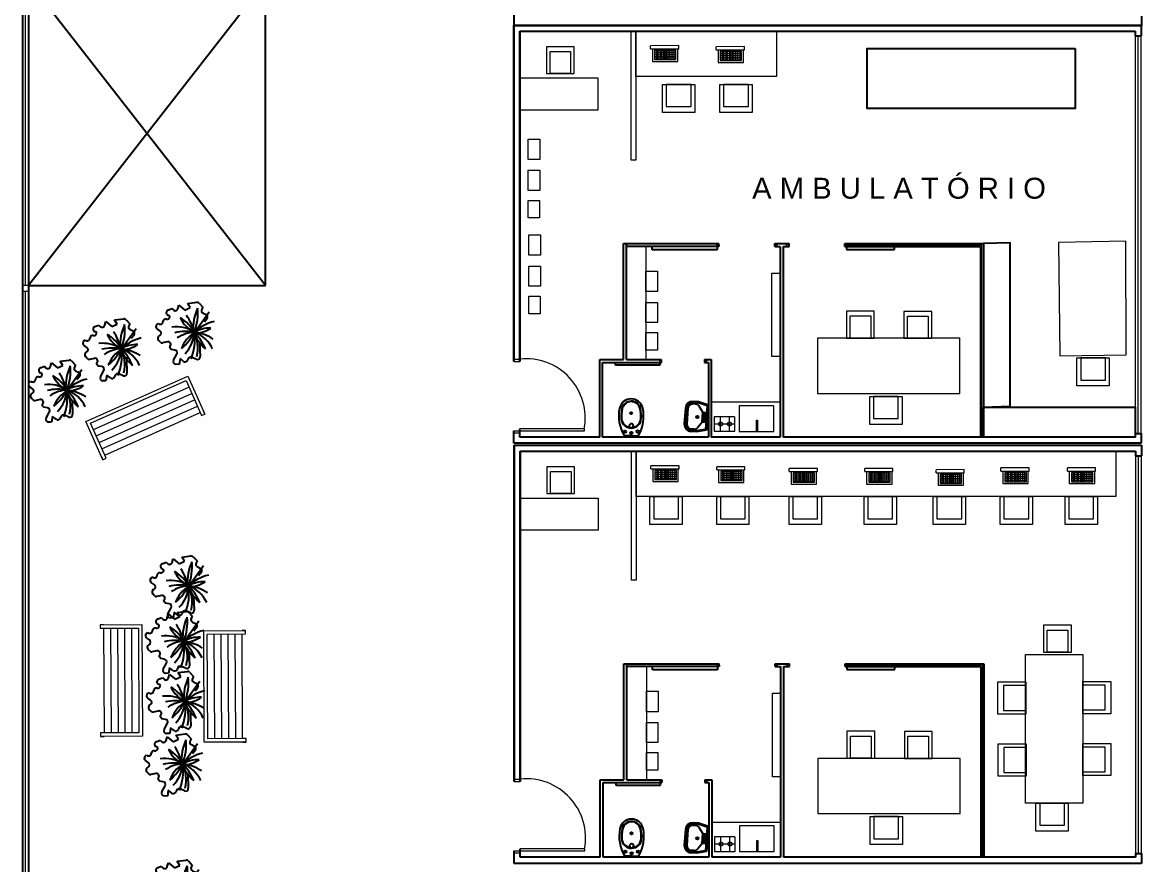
# Model space of a CAD drawing. Header units: metres. Extents: x 325024 to 7190115, y 7391967 to 10157759.
# Drawn here: x 326501.59 to 326517.64, y 7393272.39 to 7393284.48 of the extents above; entities that cross this region are included whole.
import ezdxf

# ---------------------------------------------------------------- set-up
doc = ezdxf.new("R2010")
doc.units = ezdxf.units.M
doc.layers.get('0').update_dxf_attribs({"lineweight": 18})
for name, color, linetype, lineweight in [('ESQUADRIA', 2, 'Continuous', 15), ('linagrossa', 7, 'Continuous', 25), ('MÓVEIS', 7, 'Continuous', 13), ('PISO', 254, 'Continuous', 9), ('VIDRO', 4, 'Continuous', 15)]:
    doc.layers.add(name, color=color, linetype=linetype, lineweight=lineweight)
for name, color, linetype in [('greeb', 92, 'Continuous'), ('HIDRAULICA', 3, 'Continuous'), ('PECAS', 2, 'Continuous'), ('TEXTO', 2, 'Continuous')]:
    doc.layers.add(name, color=color, linetype=linetype)
doc.styles.get("Standard").update_dxf_attribs({"font": 'arial.ttf'})

# ---------------------------------------------------------------- blocks, each defined once
blk = doc.blocks.new('new block.dwg vaso sanitario')
at = {"layer": 'PECAS', "color": 0}
for q in [(0, 95.742742), (0, -95.742742)]:
    blk.add_line((0, 0), q, dxfattribs=at)
for centre, radius in [((40.000002, 0), 17.500001), ((62.500003, 91.500003), 17.500001), ((325.000014, 0), 15.000001), ((62.500003, -91.500004), 17.500001)]:
    blk.add_circle(centre, radius, dxfattribs=at)
for centre, radius, start, end in [((281.877309, -367.965429), 546.302538, 78.038978, 120.612911), ((359.829176, 0), 170.170846, 0, 78.038978), ((7.500001, 95.742742), 7.5, 120.612911, 180), ((257.500011, 0), 145.000006, 94.115245, 180), ((257.500011, 0), 145.000006, 180, 265.884755), ((257.500011, 0), 138.500006, 94.115245, 180), ((257.500011, 0), 138.500006, 180, 265.884755), ((145.000006, 0), 30.000001, 213.541951, 146.458049), ((282.97582, -354.084727), 500.00002, 77.754014, 94.115245), ((282.97582, -354.084727), 493.50002, 77.754014, 94.115245), ((359.829176, 0), 131.170844, 0, 77.754014), ((359.829176, 0), 131.170844, 282.245986, 0), ((359.829176, 0), 137.670844, 0, 77.754014), ((359.829176, 0), 137.670844, 282.245986, 0), ((359.829176, 0), 170.170846, 281.961022, 0), ((7.500001, -95.742742), 7.5, 180, 239.387089), ((281.877309, 367.965428), 546.302538, 239.387089, 281.961022), ((282.97582, 354.084726), 500.00002, 265.884755, 282.245986), ((282.97582, 354.084726), 493.50002, 265.884755, 282.245986)]:
    blk.add_arc(centre, radius, start, end, dxfattribs=at)
blk = doc.blocks.new('pia de banheiro')
at = {"layer": 'HIDRAULICA', "color": 0}
for p, q in [((-1167.941, -47.098), (-1167.741, -47.048)), ((-1167.941, -47.598), (-1167.941, -47.098)), ((-1167.921, -47.113), (-1167.736, -47.067)), ((-1167.921, -47.582), (-1167.921, -47.113)), ((-1167.841, -47.248), (-1167.767, -47.141)), ((-1167.741, -47.048), (-1167.632, -47.048)), ((-1167.741, -47.068), (-1167.632, -47.068)), ((-1167.685, -47.098), (-1167.632, -47.098)), ((-1167.541, -47.506), (-1167.541, -47.189)), ((-1167.511, -47.506), (-1167.511, -47.189)), ((-1167.491, -47.506), (-1167.491, -47.189)), ((-1167.921, -47.248), (-1167.841, -47.248)), ((-1167.841, -47.248), (-1167.841, -47.448)), ((-1167.941, -47.598), (-1167.741, -47.648)), ((-1167.841, -47.448), (-1167.921, -47.448)), ((-1167.921, -47.582), (-1167.736, -47.628)), ((-1167.841, -47.448), (-1167.771, -47.553)), ((-1167.741, -47.628), (-1167.632, -47.628)), ((-1167.687, -47.598), (-1167.632, -47.598)), ((-1167.741, -47.648), (-1167.632, -47.648))]:
    blk.add_line(p, q, dxfattribs=at)
for centre, radius in [((-1167.881, -47.348), 0.0195), ((-1167.881, -47.298), 0.0183), ((-1167.881, -47.398), 0.0182), ((-1167.741, -47.348), 0.0234)]:
    blk.add_circle(centre, radius, dxfattribs=at)
for centre, radius, start, end in [((-1167.685, -47.198), 0.1, 90, 145.2405), ((-1167.632, -47.189), 0.141, 0, 90), ((-1167.632, -47.189), 0.121, 0, 90), ((-1167.632, -47.189), 0.0914, 0, 90), ((-1167.687, -47.498), 0.1, 213.7272, 270), ((-1167.632, -47.506), 0.0914, 270, 0), ((-1167.632, -47.506), 0.121, 270, 0), ((-1167.632, -47.506), 0.141, 270, 0)]:
    blk.add_arc(centre, radius, start, end, dxfattribs=at)
blk = doc.blocks.new('tree-pl-31')
at = {"color": 0, "linetype": 'ByBlock'}
for p, q in [((-0.025, 0.096), (-0.862, 0.508)), ((-0.607, 0.471), (-0.458, 0.392)), ((0.314, 0.334), (0.829, 0.44)), ((-1.118, 0.086), (-0.991, 0.248)), ((-0.991, 0.248), (-0.91, 0.222)), ((-0.783, 0.29), (-0.75, 0.409)), ((0.946, 0.317), (0.902, 0.145)), ((0.977, 0.023), (1.035, 0.01)), ((-1.042, -0.33), (-1.136, -0.004)), ((-0.905, -0.207), (-1.042, -0.33)), ((-0.926, -0.64), (-0.782, -0.388)), ((-0.782, -0.388), (-0.905, -0.207)), ((1.101, -0.136), (1.021, -0.279)), ((1.021, -0.279), (1.238, -0.279)), ((1.238, -0.279), (1.25, -0.398)), ((-0.787, -0.657), (-0.926, -0.64)), ((-0.761, -0.878), (-0.716, -0.812)), ((0.668, -0.734), (0.62, -0.71)), ((0.74, -0.655), (0.668, -0.734)), ((0.74, -0.513), (0.74, -0.655)), ((1.118, -0.503), (0.872, -0.418)), ((-0.679, -1.011), (-0.761, -0.878)), ((-0.472, -0.907), (-0.499, -0.99)), ((-0.446, -0.906), (-0.472, -0.907)), ((-0.214, -1.12), (-0.244, -1.12)), ((0.128, -1.175), (0.069, -1.294)), ((0.32, -1.182), (0.291, -1.15)), ((0.533, -1.094), (0.473, -1.174)), ((0.481, -0.835), (0.551, -1.015)), ((-0.14, -1.29), (-0.129, -1.269)), ((-0.077, -1.333), (-0.14, -1.29))]:
    blk.add_line(p, q, dxfattribs=at)
for centre, radius, start, end in [((1.163, -0.151), 1.219, 124.5644, 168.6443), ((-0.654, 0.383), 0.1, 62.1589, 164.5493), ((1.134, 1.495), 1.837, 204.0126, 231.1522), ((-1.182, -0.151), 1.219, 11.3557, 42.1465), ((0.929, 0.831), 1.219, 187.747, 218.9832), ((1.485, -0.961), 1.837, 121.9513, 146.5847), ((-1.047, 1.569), 1.837, 303.455, 328.0885), ((1.805, 0.115), 1.837, 157.6127, 180.8133), ((0.849, 0.342), 0.1, 345.7453, 101.5547), ((-1.04, 0.024), 0.1, 141.8627, 196.0799), ((-0.44, -1.708), 1.837, 77.3342, 105.4358), ((-0.44, 1.834), 1.837, 254.5642, 282.6658), ((-0.88, 0.317), 0.1, 252.2434, 344.5493), ((0.679, -1.616), 1.837, 111.5628, 134.1842), ((-1.181, 0.474), 1.219, 305.8088, 342.5666), ((0.68, -0.921), 1.219, 123.7318, 160.4895), ((1.083, -0.411), 1.219, 157.1271, 196.64), ((0.719, -0.892), 1.219, 84.3993, 129.2176), ((-0.565, -1.675), 1.837, 48.9632, 73.7627), ((1.163, 0.343), 1.219, 191.3557, 223.7531), ((1.805, 0.077), 1.837, 179.1867, 202.4381), ((0.558, -1.662), 1.837, 77.2147, 107.9912), ((0.114, -1.127), 1.219, 55.2433, 95.8223), ((0.895, 0.903), 1.219, 222.0761, 257.975), ((0.999, 0.121), 0.1, 165.7453, 257.3108), ((1.013, -0.088), 0.1, 330.9628, 77.3108), ((0.84, -0.513), 0.1, 71.0828, 180), ((1.151, -0.408), 0.1, 251.0828, 6.0047), ((-0.798, -0.756), 0.1, 325.8594, 83.2062), ((0.574, -0.799), 0.1, 62.8336, 201.1591), ((-0.594, -0.959), 0.1, 211.5165, 342.0079), ((-0.442, -1.006), 0.1, 356.1557, 92.2923), ((-0.242, -1.02), 0.1, 176.1557, 268.7537), ((-0.216, -1.22), 0.1, 330.5417, 88.7537), ((0.218, -1.219), 0.1, 43.0704, 153.9208), ((0.393, -1.113), 0.1, 223.0704, 322.8351), ((0.453, -1.034), 0.1, 322.8351, 10.9464), ((-0.021, -1.25), 0.1, 235.694, 333.9208)]:
    blk.add_arc(centre, radius, start, end, dxfattribs=at)
blk = doc.blocks.new('BANCO DE PRAÇA')
at = {"layer": 'MÓVEIS'}
for p, q in [((-1258.724, -31.249), (-1257.124, -31.249)), ((-1258.724, -31.849), (-1258.724, -31.249)), ((-1258.674, -31.299), (-1257.174, -31.299)), ((-1258.674, -31.849), (-1258.674, -31.299)), ((-1257.174, -31.299), (-1257.174, -31.849)), ((-1257.124, -31.249), (-1257.124, -31.849)), ((-1258.674, -31.399), (-1257.174, -31.399)), ((-1258.674, -31.499), (-1257.174, -31.499)), ((-1258.674, -31.599), (-1257.174, -31.599)), ((-1258.674, -31.699), (-1257.174, -31.699)), ((-1258.724, -31.799), (-1258.724, -31.849)), ((-1258.724, -31.849), (-1258.674, -31.849)), ((-1258.674, -31.799), (-1257.174, -31.799)), ((-1258.674, -31.849), (-1258.674, -31.799)), ((-1257.174, -31.799), (-1257.174, -31.849)), ((-1257.174, -31.849), (-1257.124, -31.849)), ((-1257.124, -31.849), (-1257.124, -31.799))]:
    blk.add_line(p, q, dxfattribs=at)

msp = doc.modelspace()

# ---------------------------------------------------------------- linework, layer by layer
at = {"layer": 'ESQUADRIA'}
for centre in [(326508.81, 7393278.802), (326508.816, 7393272.775)]:
    msp.add_arc(centre, 0.848, 349.3824, 95.9696, dxfattribs=at)
at = {"layer": 'linagrossa'}
for p, q in [((326501.585, 7393293.744), (326501.585, 7393250.993)), ((326501.673, 7393293.657), (326501.673, 7393251.117)), ((326505.071, 7393280.698), (326505.071, 7393293.657)), ((326505.071, 7393285.061), (326501.673, 7393280.698)), ((326505.071, 7393280.698), (326501.673, 7393285.061)), ((326501.673, 7393285.061), (326501.673, 7393259.848)), ((326508.639, 7393284.426), (326508.639, 7393284.606)), ((326517.639, 7393284.566), (326517.639, 7393284.426)), ((326508.634, 7393284.437), (326517.634, 7393284.437)), ((326508.634, 7393279.611), (326508.634, 7393284.437)), ((326508.634, 7393284.437), (326508.634, 7393279.611)), ((326517.639, 7393284.426), (326508.639, 7393284.426)), ((326508.722, 7393284.349), (326517.547, 7393284.349)), ((326508.722, 7393279.611), (326508.722, 7393284.349)), ((326508.722, 7393284.349), (326508.722, 7393279.611)), ((326517.547, 7393284.349), (326517.547, 7393284.283)), ((326517.547, 7393284.283), (326517.634, 7393284.283)), ((326517.634, 7393284.437), (326517.634, 7393284.283)), ((326510.209, 7393279.637), (326510.209, 7393281.301)), ((326510.209, 7393281.301), (326511.577, 7393281.301)), ((326510.25, 7393279.637), (326510.25, 7393281.301)), ((326511.577, 7393281.26), (326510.25, 7393281.26)), ((326510.619, 7393281.214), (326510.619, 7393281.26)), ((326511.551, 7393281.26), (326511.551, 7393281.301)), ((326511.551, 7393281.26), (326511.551, 7393281.214)), ((326511.577, 7393281.28), (326511.577, 7393281.301)), ((326511.577, 7393281.28), (326511.577, 7393281.26)), ((326512.377, 7393281.301), (326512.497, 7393281.301)), ((326512.377, 7393281.26), (326512.377, 7393281.301)), ((326512.377, 7393281.26), (326512.456, 7393281.26)), ((326512.408, 7393281.26), (326512.408, 7393281.301)), ((326512.456, 7393281.26), (326512.456, 7393278.524)), ((326512.497, 7393281.301), (326512.584, 7393281.301)), ((326512.497, 7393281.26), (326512.497, 7393278.524)), ((326512.497, 7393281.26), (326512.584, 7393281.26)), ((326512.55, 7393281.26), (326512.55, 7393281.301)), ((326512.584, 7393281.26), (326512.584, 7393281.301)), ((326513.384, 7393281.301), (326515.371, 7393281.301)), ((326513.384, 7393281.26), (326513.384, 7393281.301)), ((326513.384, 7393281.28), (326513.384, 7393281.28)), ((326513.384, 7393281.28), (326513.384, 7393281.26)), ((326513.384, 7393281.26), (326515.33, 7393281.26)), ((326513.408, 7393281.301), (326513.408, 7393281.26)), ((326513.408, 7393281.26), (326513.408, 7393281.217)), ((326514.097, 7393281.217), (326514.097, 7393281.26)), ((326515.33, 7393281.26), (326515.33, 7393278.524)), ((326515.371, 7393281.301), (326515.371, 7393278.524)), ((326511.551, 7393281.214), (326510.619, 7393281.214)), ((326513.408, 7393281.217), (326513.988, 7393281.217)), ((326513.988, 7393281.217), (326514.097, 7393281.217)), ((326501.673, 7393280.698), (326505.071, 7393280.698)), ((326509.867, 7393278.524), (326509.867, 7393279.637)), ((326509.867, 7393279.637), (326510.209, 7393279.637)), ((326510.25, 7393279.637), (326510.571, 7393279.637)), ((326510.571, 7393279.637), (326510.75, 7393279.637)), ((326510.728, 7393279.637), (326510.728, 7393279.596)), ((326510.75, 7393279.596), (326510.75, 7393279.637)), ((326510.75, 7393279.637), (326510.75, 7393279.596)), ((326511.371, 7393279.637), (326511.467, 7393279.637)), ((326511.371, 7393279.637), (326511.371, 7393279.596)), ((326511.392, 7393279.637), (326511.392, 7393279.596)), ((326511.467, 7393279.637), (326511.467, 7393278.524)), ((326509.908, 7393278.524), (326509.908, 7393279.596)), ((326509.908, 7393279.596), (326510.571, 7393279.596)), ((326510.095, 7393279.556), (326510.095, 7393279.596)), ((326510.728, 7393279.556), (326510.095, 7393279.556)), ((326510.571, 7393279.596), (326510.752, 7393279.596)), ((326510.728, 7393279.596), (326510.728, 7393279.556)), ((326511.371, 7393279.596), (326511.427, 7393279.596)), ((326511.427, 7393279.596), (326511.427, 7393278.524)), ((326508.634, 7393278.437), (326508.634, 7393278.617)), ((326508.722, 7393278.524), (326508.722, 7393278.645)), ((326509.867, 7393278.524), (326508.722, 7393278.524)), ((326511.427, 7393278.524), (326509.908, 7393278.524)), ((326512.456, 7393278.524), (326511.467, 7393278.524)), ((326515.33, 7393278.524), (326512.497, 7393278.524)), ((326517.547, 7393278.524), (326515.371, 7393278.524)), ((326517.547, 7393278.576), (326517.634, 7393278.576)), ((326517.547, 7393278.576), (326517.547, 7393278.524)), ((326517.634, 7393278.576), (326517.634, 7393278.437)), ((326517.634, 7393278.437), (326508.634, 7393278.437)), ((326508.64, 7393278.409), (326517.64, 7393278.409)), ((326508.64, 7393273.583), (326508.64, 7393278.409)), ((326508.64, 7393278.409), (326508.64, 7393273.583)), ((326517.64, 7393278.409), (326517.64, 7393278.255)), ((326508.728, 7393278.322), (326517.552, 7393278.322)), ((326508.728, 7393273.583), (326508.728, 7393278.322)), ((326508.728, 7393278.322), (326508.728, 7393273.583)), ((326517.552, 7393278.322), (326517.552, 7393278.255)), ((326517.552, 7393278.255), (326517.64, 7393278.255)), ((326510.214, 7393273.609), (326510.214, 7393275.273)), ((326510.214, 7393275.273), (326511.582, 7393275.273)), ((326510.255, 7393273.609), (326510.255, 7393275.273)), ((326511.582, 7393275.232), (326510.255, 7393275.232)), ((326510.625, 7393275.186), (326510.625, 7393275.232)), ((326511.557, 7393275.186), (326510.625, 7393275.186)), ((326511.557, 7393275.232), (326511.557, 7393275.273)), ((326511.557, 7393275.232), (326511.557, 7393275.186)), ((326511.582, 7393275.253), (326511.582, 7393275.273)), ((326511.582, 7393275.253), (326511.582, 7393275.232)), ((326512.382, 7393275.273), (326512.502, 7393275.273)), ((326512.382, 7393275.232), (326512.382, 7393275.273)), ((326512.382, 7393275.232), (326512.461, 7393275.232)), ((326512.413, 7393275.232), (326512.413, 7393275.273)), ((326512.461, 7393275.232), (326512.461, 7393272.497)), ((326512.502, 7393275.273), (326512.59, 7393275.273)), ((326512.502, 7393275.232), (326512.502, 7393272.497)), ((326512.502, 7393275.232), (326512.59, 7393275.232)), ((326512.556, 7393275.232), (326512.556, 7393275.273)), ((326512.59, 7393275.232), (326512.59, 7393275.273)), ((326513.39, 7393275.273), (326515.376, 7393275.273)), ((326513.39, 7393275.232), (326513.39, 7393275.273)), ((326513.39, 7393275.253), (326513.39, 7393275.253)), ((326513.39, 7393275.253), (326513.39, 7393275.232)), ((326513.39, 7393275.232), (326515.335, 7393275.232)), ((326513.413, 7393275.273), (326513.413, 7393275.232)), ((326513.413, 7393275.232), (326513.413, 7393275.19)), ((326513.413, 7393275.19), (326513.994, 7393275.19)), ((326513.994, 7393275.19), (326514.102, 7393275.19)), ((326514.102, 7393275.19), (326514.102, 7393275.232)), ((326515.335, 7393275.232), (326515.335, 7393272.497)), ((326515.376, 7393275.273), (326515.376, 7393272.497)), ((326509.873, 7393272.497), (326509.873, 7393273.609)), ((326509.873, 7393273.609), (326510.214, 7393273.609)), ((326509.914, 7393272.497), (326509.914, 7393273.568)), ((326509.914, 7393273.568), (326510.576, 7393273.568)), ((326510.101, 7393273.528), (326510.101, 7393273.568)), ((326510.733, 7393273.528), (326510.101, 7393273.528)), ((326510.255, 7393273.609), (326510.576, 7393273.609)), ((326510.576, 7393273.609), (326510.756, 7393273.609)), ((326510.576, 7393273.568), (326510.758, 7393273.568)), ((326510.733, 7393273.609), (326510.733, 7393273.568)), ((326510.733, 7393273.568), (326510.733, 7393273.528)), ((326510.756, 7393273.568), (326510.756, 7393273.609)), ((326510.756, 7393273.609), (326510.756, 7393273.568)), ((326511.376, 7393273.609), (326511.473, 7393273.609)), ((326511.376, 7393273.609), (326511.376, 7393273.568)), ((326511.376, 7393273.568), (326511.432, 7393273.568)), ((326511.397, 7393273.609), (326511.397, 7393273.568)), ((326511.432, 7393273.568), (326511.432, 7393272.497)), ((326511.473, 7393273.609), (326511.473, 7393272.497)), ((326508.64, 7393272.409), (326508.64, 7393272.589)), ((326508.728, 7393272.497), (326508.728, 7393272.618)), ((326517.64, 7393272.409), (326508.64, 7393272.409)), ((326509.873, 7393272.497), (326508.728, 7393272.497)), ((326511.432, 7393272.497), (326509.914, 7393272.497)), ((326512.461, 7393272.497), (326511.473, 7393272.497)), ((326515.335, 7393272.497), (326512.502, 7393272.497)), ((326517.552, 7393272.497), (326515.376, 7393272.497)), ((326517.552, 7393272.549), (326517.64, 7393272.549)), ((326517.552, 7393272.549), (326517.552, 7393272.497)), ((326517.64, 7393272.549), (326517.64, 7393272.409))]:
    msp.add_line(p, q, dxfattribs=at)
for points in [[(326516.689, 7393284.101), (326516.689, 7393283.241), (326513.701, 7393283.241), (326513.701, 7393284.101)], [(326515.753, 7393278.967), (326515.753, 7393281.314), (326515.371, 7393281.301), (326515.371, 7393278.954)], [(326515.371, 7393278.524), (326515.371, 7393278.954), (326517.547, 7393278.954), (326517.547, 7393278.524)]]:
    msp.add_lwpolyline(points, close=True, dxfattribs=at)
at = {"layer": 'PISO'}
for p, q in [((326510.384, 7393283.698), (326510.384, 7393284.349)), ((326512.405, 7393284.349), (326512.405, 7393283.698)), ((326511.001, 7393284.142), (326510.596, 7393284.14)), ((326510.596, 7393284.096), (326510.596, 7393284.14)), ((326511.001, 7393284.096), (326511.001, 7393284.142)), ((326511.944, 7393284.128), (326511.539, 7393284.126)), ((326511.539, 7393284.082), (326511.539, 7393284.126)), ((326511.944, 7393284.082), (326511.944, 7393284.128)), ((326510.596, 7393284.096), (326511.001, 7393284.096)), ((326510.624, 7393284.096), (326510.624, 7393283.915)), ((326510.961, 7393284.072), (326510.653, 7393284.072)), ((326510.653, 7393284.072), (326510.653, 7393283.943)), ((326510.961, 7393284.044), (326510.653, 7393284.044)), ((326510.653, 7393284.019), (326510.961, 7393284.019)), ((326510.961, 7393283.987), (326510.653, 7393283.987)), ((326510.653, 7393283.965), (326510.961, 7393283.965)), ((326510.68, 7393284.072), (326510.68, 7393283.943)), ((326510.704, 7393283.943), (326510.704, 7393284.072)), ((326510.732, 7393284.072), (326510.732, 7393283.943)), ((326510.759, 7393283.943), (326510.759, 7393284.072)), ((326510.784, 7393284.072), (326510.784, 7393283.943)), ((326510.807, 7393283.943), (326510.807, 7393284.072)), ((326510.827, 7393283.943), (326510.827, 7393284.072)), ((326510.847, 7393283.943), (326510.847, 7393284.072)), ((326510.875, 7393283.943), (326510.875, 7393284.072)), ((326510.908, 7393283.943), (326510.908, 7393284.072)), ((326510.937, 7393283.943), (326510.937, 7393284.072)), ((326510.961, 7393283.943), (326510.961, 7393284.072)), ((326510.988, 7393283.915), (326510.988, 7393284.096)), ((326511.539, 7393284.082), (326511.944, 7393284.082)), ((326511.567, 7393284.082), (326511.567, 7393283.901)), ((326511.903, 7393284.058), (326511.596, 7393284.058)), ((326511.596, 7393284.058), (326511.596, 7393283.929)), ((326511.903, 7393284.03), (326511.596, 7393284.03)), ((326511.596, 7393284.005), (326511.903, 7393284.005)), ((326511.903, 7393283.973), (326511.596, 7393283.973)), ((326511.623, 7393284.058), (326511.623, 7393283.929)), ((326511.647, 7393283.929), (326511.647, 7393284.058)), ((326511.674, 7393284.058), (326511.674, 7393283.929)), ((326511.701, 7393283.929), (326511.701, 7393284.058)), ((326511.727, 7393284.058), (326511.727, 7393283.929)), ((326511.75, 7393283.929), (326511.75, 7393284.058)), ((326511.77, 7393283.929), (326511.77, 7393284.058)), ((326511.79, 7393283.929), (326511.79, 7393284.058)), ((326511.817, 7393283.929), (326511.817, 7393284.058)), ((326511.85, 7393283.929), (326511.85, 7393284.058)), ((326511.88, 7393283.929), (326511.88, 7393284.058)), ((326511.903, 7393283.929), (326511.903, 7393284.058)), ((326511.931, 7393283.901), (326511.931, 7393284.082)), ((326510.624, 7393283.915), (326510.988, 7393283.915)), ((326510.653, 7393283.943), (326510.961, 7393283.943)), ((326511.567, 7393283.901), (326511.931, 7393283.901)), ((326511.596, 7393283.951), (326511.903, 7393283.951)), ((326511.596, 7393283.929), (326511.903, 7393283.929)), ((326512.405, 7393283.698), (326510.384, 7393283.698)), ((326508.634, 7393279.645), (326508.722, 7393279.645)), ((326508.634, 7393279.611), (326508.722, 7393279.611)), ((326511.467, 7393279.029), (326512.456, 7393279.029)), ((326512.361, 7393278.976), (326511.865, 7393278.976)), ((326511.865, 7393278.976), (326511.865, 7393278.607)), ((326512.365, 7393278.607), (326512.365, 7393278.976)), ((326511.801, 7393278.818), (326511.51, 7393278.818)), ((326511.51, 7393278.818), (326511.51, 7393278.608)), ((326511.805, 7393278.713), (326511.51, 7393278.713)), ((326511.601, 7393278.608), (326511.601, 7393278.818)), ((326511.729, 7393278.608), (326511.729, 7393278.818)), ((326511.805, 7393278.608), (326511.805, 7393278.818)), ((326512.115, 7393278.607), (326512.115, 7393278.767)), ((326512.115, 7393278.767), (326512.128, 7393278.767)), ((326512.128, 7393278.767), (326512.128, 7393278.607)), ((326508.634, 7393278.617), (326508.722, 7393278.617)), ((326508.634, 7393278.586), (326508.722, 7393278.586)), ((326509.649, 7393278.645), (326508.722, 7393278.645)), ((326508.722, 7393278.617), (326509.649, 7393278.617)), ((326509.649, 7393278.617), (326509.649, 7393278.645)), ((326511.51, 7393278.608), (326511.805, 7393278.608)), ((326511.865, 7393278.607), (326512.365, 7393278.607)), ((326510.39, 7393277.671), (326510.39, 7393278.322)), ((326517.272, 7393278.322), (326517.272, 7393277.671)), ((326511.007, 7393278.115), (326510.602, 7393278.113)), ((326510.602, 7393278.069), (326510.602, 7393278.113)), ((326510.602, 7393278.069), (326511.007, 7393278.069)), ((326510.63, 7393278.069), (326510.63, 7393277.888)), ((326510.966, 7393278.045), (326510.659, 7393278.045)), ((326510.659, 7393278.045), (326510.659, 7393277.916)), ((326510.686, 7393278.045), (326510.686, 7393277.916)), ((326510.71, 7393277.916), (326510.71, 7393278.045)), ((326510.737, 7393278.045), (326510.737, 7393277.916)), ((326510.764, 7393277.916), (326510.764, 7393278.045)), ((326510.79, 7393278.045), (326510.79, 7393277.916)), ((326510.813, 7393277.916), (326510.813, 7393278.045)), ((326510.833, 7393277.916), (326510.833, 7393278.045)), ((326510.853, 7393277.916), (326510.853, 7393278.045)), ((326510.88, 7393277.916), (326510.88, 7393278.045)), ((326510.913, 7393277.916), (326510.913, 7393278.045)), ((326510.942, 7393277.916), (326510.942, 7393278.045)), ((326510.966, 7393277.916), (326510.966, 7393278.045)), ((326510.994, 7393277.888), (326510.994, 7393278.069)), ((326511.007, 7393278.069), (326511.007, 7393278.115)), ((326511.95, 7393278.101), (326511.545, 7393278.099)), ((326511.545, 7393278.055), (326511.545, 7393278.099)), ((326511.545, 7393278.055), (326511.95, 7393278.055)), ((326511.572, 7393278.055), (326511.572, 7393277.874)), ((326511.909, 7393278.031), (326511.602, 7393278.031)), ((326511.602, 7393278.031), (326511.602, 7393277.902)), ((326511.629, 7393278.031), (326511.629, 7393277.902)), ((326511.652, 7393277.902), (326511.652, 7393278.031)), ((326511.68, 7393278.031), (326511.68, 7393277.902)), ((326511.707, 7393277.902), (326511.707, 7393278.031)), ((326511.732, 7393278.031), (326511.732, 7393277.902)), ((326511.755, 7393277.902), (326511.755, 7393278.031)), ((326511.776, 7393277.902), (326511.776, 7393278.031)), ((326511.795, 7393277.902), (326511.795, 7393278.031)), ((326511.823, 7393277.902), (326511.823, 7393278.031)), ((326511.856, 7393277.902), (326511.856, 7393278.031)), ((326511.885, 7393277.902), (326511.885, 7393278.031)), ((326511.909, 7393277.902), (326511.909, 7393278.031)), ((326511.936, 7393277.874), (326511.936, 7393278.055)), ((326511.95, 7393278.055), (326511.95, 7393278.101)), ((326512.99, 7393278.077), (326512.585, 7393278.075)), ((326512.585, 7393278.031), (326512.585, 7393278.075)), ((326512.585, 7393278.031), (326512.99, 7393278.031)), ((326512.613, 7393278.031), (326512.613, 7393277.85)), ((326512.977, 7393277.85), (326512.977, 7393278.031)), ((326512.99, 7393278.031), (326512.99, 7393278.077)), ((326514.073, 7393278.077), (326513.668, 7393278.075)), ((326513.668, 7393278.031), (326513.668, 7393278.075)), ((326513.668, 7393278.031), (326514.073, 7393278.031)), ((326513.696, 7393278.031), (326513.696, 7393277.85)), ((326514.06, 7393277.85), (326514.06, 7393278.031)), ((326514.073, 7393278.031), (326514.073, 7393278.077)), ((326515.097, 7393278.06), (326514.692, 7393278.058)), ((326514.692, 7393278.014), (326514.692, 7393278.058)), ((326515.097, 7393278.014), (326515.097, 7393278.06)), ((326516.028, 7393278.084), (326515.623, 7393278.082)), ((326515.623, 7393278.038), (326515.623, 7393278.082)), ((326515.623, 7393278.038), (326516.028, 7393278.038)), ((326515.65, 7393278.038), (326515.65, 7393277.858)), ((326516.015, 7393277.858), (326516.015, 7393278.038)), ((326516.028, 7393278.038), (326516.028, 7393278.084)), ((326516.98, 7393278.084), (326516.575, 7393278.082)), ((326516.575, 7393278.038), (326516.575, 7393278.082)), ((326516.575, 7393278.038), (326516.98, 7393278.038)), ((326516.602, 7393278.038), (326516.602, 7393277.858)), ((326516.967, 7393277.858), (326516.967, 7393278.038)), ((326516.98, 7393278.038), (326516.98, 7393278.084)), ((326510.63, 7393277.888), (326510.994, 7393277.888)), ((326510.966, 7393278.017), (326510.659, 7393278.017)), ((326510.659, 7393277.992), (326510.966, 7393277.992)), ((326510.966, 7393277.96), (326510.659, 7393277.96)), ((326510.659, 7393277.937), (326510.966, 7393277.937)), ((326510.659, 7393277.916), (326510.966, 7393277.916)), ((326511.572, 7393277.874), (326511.936, 7393277.874)), ((326511.909, 7393278.003), (326511.602, 7393278.003)), ((326511.602, 7393277.978), (326511.909, 7393277.978)), ((326511.909, 7393277.946), (326511.602, 7393277.946)), ((326511.602, 7393277.923), (326511.909, 7393277.923)), ((326511.602, 7393277.902), (326511.909, 7393277.902)), ((326512.949, 7393278.007), (326512.642, 7393278.007)), ((326512.642, 7393278.007), (326512.642, 7393277.878)), ((326512.949, 7393277.979), (326512.642, 7393277.979)), ((326512.642, 7393277.954), (326512.949, 7393277.954)), ((326512.949, 7393277.922), (326512.642, 7393277.922)), ((326512.642, 7393277.899), (326512.949, 7393277.899)), ((326512.642, 7393277.878), (326512.949, 7393277.878)), ((326512.669, 7393278.007), (326512.669, 7393277.878)), ((326512.693, 7393277.878), (326512.693, 7393278.007)), ((326512.721, 7393278.007), (326512.721, 7393277.878)), ((326512.748, 7393277.878), (326512.748, 7393278.007)), ((326512.773, 7393278.007), (326512.773, 7393277.878)), ((326512.796, 7393277.878), (326512.796, 7393278.007)), ((326512.816, 7393277.878), (326512.816, 7393278.007)), ((326512.836, 7393277.878), (326512.836, 7393278.007)), ((326512.863, 7393277.878), (326512.863, 7393278.007)), ((326512.896, 7393277.878), (326512.896, 7393278.007)), ((326512.926, 7393277.878), (326512.926, 7393278.007)), ((326512.949, 7393277.878), (326512.949, 7393278.007)), ((326514.032, 7393278.007), (326513.725, 7393278.007)), ((326513.725, 7393278.007), (326513.725, 7393277.878)), ((326514.032, 7393277.979), (326513.725, 7393277.979)), ((326513.725, 7393277.954), (326514.032, 7393277.954)), ((326514.032, 7393277.922), (326513.725, 7393277.922)), ((326513.725, 7393277.899), (326514.032, 7393277.899)), ((326513.725, 7393277.878), (326514.032, 7393277.878)), ((326513.752, 7393278.007), (326513.752, 7393277.878)), ((326513.776, 7393277.878), (326513.776, 7393278.007)), ((326513.803, 7393278.007), (326513.803, 7393277.878)), ((326513.83, 7393277.878), (326513.83, 7393278.007)), ((326513.856, 7393278.007), (326513.856, 7393277.878)), ((326513.878, 7393277.878), (326513.878, 7393278.007)), ((326513.899, 7393277.878), (326513.899, 7393278.007)), ((326513.918, 7393277.878), (326513.918, 7393278.007)), ((326513.946, 7393277.878), (326513.946, 7393278.007)), ((326513.979, 7393277.878), (326513.979, 7393278.007)), ((326514.008, 7393277.878), (326514.008, 7393278.007)), ((326514.032, 7393277.878), (326514.032, 7393278.007)), ((326514.692, 7393278.014), (326515.097, 7393278.014)), ((326514.72, 7393278.014), (326514.72, 7393277.834)), ((326515.056, 7393277.99), (326514.749, 7393277.99)), ((326514.749, 7393277.99), (326514.749, 7393277.861)), ((326515.056, 7393277.962), (326514.749, 7393277.962)), ((326514.749, 7393277.937), (326515.056, 7393277.937)), ((326515.056, 7393277.906), (326514.749, 7393277.906)), ((326514.749, 7393277.883), (326515.056, 7393277.883)), ((326514.749, 7393277.861), (326515.056, 7393277.861)), ((326514.776, 7393277.99), (326514.776, 7393277.861)), ((326514.8, 7393277.861), (326514.8, 7393277.99)), ((326514.828, 7393277.99), (326514.828, 7393277.861)), ((326514.855, 7393277.861), (326514.855, 7393277.99)), ((326514.88, 7393277.99), (326514.88, 7393277.861)), ((326514.903, 7393277.861), (326514.903, 7393277.99)), ((326514.923, 7393277.861), (326514.923, 7393277.99)), ((326514.943, 7393277.861), (326514.943, 7393277.99)), ((326514.971, 7393277.861), (326514.971, 7393277.99)), ((326515.003, 7393277.861), (326515.003, 7393277.99)), ((326515.033, 7393277.861), (326515.033, 7393277.99)), ((326515.056, 7393277.861), (326515.056, 7393277.99)), ((326515.084, 7393277.834), (326515.084, 7393278.014)), ((326515.65, 7393277.858), (326516.015, 7393277.858)), ((326515.987, 7393278.014), (326515.68, 7393278.014)), ((326515.68, 7393278.014), (326515.68, 7393277.885)), ((326515.987, 7393277.986), (326515.68, 7393277.986)), ((326515.68, 7393277.961), (326515.987, 7393277.961)), ((326515.987, 7393277.93), (326515.68, 7393277.93)), ((326515.68, 7393277.907), (326515.987, 7393277.907)), ((326515.68, 7393277.885), (326515.987, 7393277.885)), ((326515.707, 7393278.014), (326515.707, 7393277.885)), ((326515.731, 7393277.885), (326515.731, 7393278.014)), ((326515.758, 7393278.014), (326515.758, 7393277.885)), ((326515.785, 7393277.885), (326515.785, 7393278.014)), ((326515.811, 7393278.014), (326515.811, 7393277.885)), ((326515.833, 7393277.885), (326515.833, 7393278.014)), ((326515.854, 7393277.885), (326515.854, 7393278.014)), ((326515.873, 7393277.885), (326515.873, 7393278.014)), ((326515.901, 7393277.885), (326515.901, 7393278.014)), ((326515.934, 7393277.885), (326515.934, 7393278.014)), ((326515.963, 7393277.885), (326515.963, 7393278.014)), ((326515.987, 7393277.885), (326515.987, 7393278.014)), ((326516.602, 7393277.858), (326516.967, 7393277.858)), ((326516.939, 7393278.014), (326516.632, 7393278.014)), ((326516.632, 7393278.014), (326516.632, 7393277.885)), ((326516.939, 7393277.986), (326516.632, 7393277.986)), ((326516.632, 7393277.961), (326516.939, 7393277.961)), ((326516.939, 7393277.93), (326516.632, 7393277.93)), ((326516.632, 7393277.907), (326516.939, 7393277.907)), ((326516.632, 7393277.885), (326516.939, 7393277.885)), ((326516.659, 7393278.014), (326516.659, 7393277.885)), ((326516.682, 7393277.885), (326516.682, 7393278.014)), ((326516.71, 7393278.014), (326516.71, 7393277.885)), ((326516.737, 7393277.885), (326516.737, 7393278.014)), ((326516.763, 7393278.014), (326516.763, 7393277.885)), ((326516.785, 7393277.885), (326516.785, 7393278.014)), ((326516.806, 7393277.885), (326516.806, 7393278.014)), ((326516.825, 7393277.885), (326516.825, 7393278.014)), ((326516.853, 7393277.885), (326516.853, 7393278.014)), ((326516.886, 7393277.885), (326516.886, 7393278.014)), ((326516.915, 7393277.885), (326516.915, 7393278.014)), ((326516.939, 7393277.885), (326516.939, 7393278.014)), ((326512.613, 7393277.85), (326512.977, 7393277.85)), ((326513.696, 7393277.85), (326514.06, 7393277.85)), ((326514.72, 7393277.834), (326515.084, 7393277.834)), ((326517.272, 7393277.671), (326510.39, 7393277.671)), ((326508.64, 7393273.618), (326508.728, 7393273.618)), ((326508.64, 7393273.583), (326508.728, 7393273.583)), ((326511.473, 7393273.002), (326512.461, 7393273.002)), ((326512.367, 7393272.949), (326511.871, 7393272.949)), ((326511.871, 7393272.949), (326511.871, 7393272.58)), ((326512.37, 7393272.58), (326512.37, 7393272.949)), ((326511.806, 7393272.791), (326511.515, 7393272.791)), ((326511.515, 7393272.791), (326511.515, 7393272.58)), ((326511.606, 7393272.58), (326511.606, 7393272.791)), ((326511.735, 7393272.58), (326511.735, 7393272.791)), ((326511.81, 7393272.58), (326511.81, 7393272.791)), ((326512.121, 7393272.58), (326512.121, 7393272.739)), ((326512.121, 7393272.739), (326512.133, 7393272.739)), ((326512.133, 7393272.739), (326512.133, 7393272.58)), ((326508.64, 7393272.589), (326508.728, 7393272.589)), ((326509.655, 7393272.618), (326508.728, 7393272.618)), ((326508.728, 7393272.589), (326509.655, 7393272.589)), ((326509.655, 7393272.589), (326509.655, 7393272.618)), ((326511.81, 7393272.686), (326511.515, 7393272.686)), ((326511.515, 7393272.58), (326511.81, 7393272.58)), ((326511.871, 7393272.58), (326512.37, 7393272.58)), ((326508.64, 7393272.559), (326508.728, 7393272.559))]:
    msp.add_line(p, q, dxfattribs=at)
for points in [[(326509.502, 7393283.741), (326509.502, 7393284.126), (326509.102, 7393284.126), (326509.102, 7393283.741)], [(326509.154, 7393283.741), (326509.154, 7393284.058), (326509.45, 7393284.058), (326509.45, 7393283.741)], [(326509.84, 7393283.678), (326509.84, 7393283.217), (326508.722, 7393283.217), (326508.722, 7393283.678)], [(326511.231, 7393283.586), (326511.231, 7393283.184), (326510.768, 7393283.184), (326510.768, 7393283.586)], [(326510.822, 7393283.586), (326510.822, 7393283.267), (326511.177, 7393283.267), (326511.177, 7393283.586)], [(326512.053, 7393283.586), (326512.053, 7393283.184), (326511.59, 7393283.184), (326511.59, 7393283.586)], [(326511.644, 7393283.586), (326511.644, 7393283.267), (326511.999, 7393283.267), (326511.999, 7393283.586)], [(326508.841, 7393282.507), (326508.841, 7393282.801), (326509.01, 7393282.801), (326509.01, 7393282.507)], [(326508.841, 7393282.065), (326508.841, 7393282.353), (326509.007, 7393282.353), (326509.007, 7393282.065)], [(326508.841, 7393281.669), (326508.841, 7393281.92), (326509.005, 7393281.92), (326509.005, 7393281.669)], [(326508.85, 7393281.135), (326508.85, 7393281.429), (326509.018, 7393281.429), (326509.018, 7393281.135)], [(326510.25, 7393279.637), (326510.25, 7393281.26), (326510.53, 7393281.26), (326510.53, 7393279.637)], [(326517.418, 7393279.704), (326517.414, 7393281.335), (326516.45, 7393281.318), (326516.469, 7393279.693)], [(326508.85, 7393280.693), (326508.85, 7393280.98), (326509.016, 7393280.98), (326509.016, 7393280.693)], [(326510.53, 7393280.612), (326510.53, 7393280.907), (326510.698, 7393280.907), (326510.698, 7393280.612)], [(326512.337, 7393279.68), (326512.337, 7393280.877), (326512.456, 7393280.877), (326512.456, 7393279.68)], [(326508.85, 7393280.296), (326508.85, 7393280.548), (326509.014, 7393280.548), (326509.014, 7393280.296)], [(326510.53, 7393280.171), (326510.53, 7393280.458), (326510.696, 7393280.458), (326510.696, 7393280.171)], [(326513.805, 7393279.946), (326513.805, 7393280.331), (326513.406, 7393280.331), (326513.406, 7393279.946)], [(326514.63, 7393279.943), (326514.63, 7393280.329), (326514.231, 7393280.329), (326514.231, 7393279.943)], [(326513.458, 7393279.946), (326513.458, 7393280.263), (326513.754, 7393280.263), (326513.754, 7393279.946)], [(326514.283, 7393279.943), (326514.283, 7393280.26), (326514.579, 7393280.26), (326514.579, 7393279.943)], [(326510.53, 7393279.774), (326510.53, 7393280.026), (326510.694, 7393280.026), (326510.694, 7393279.774)], [(326515.032, 7393279.151), (326515.032, 7393279.943), (326512.989, 7393279.943), (326512.989, 7393279.151)], [(326517.176, 7393279.662), (326517.176, 7393279.261), (326516.712, 7393279.261), (326516.712, 7393279.662)], [(326516.766, 7393279.662), (326516.766, 7393279.344), (326517.122, 7393279.344), (326517.122, 7393279.662)], [(326514.204, 7393279.109), (326514.204, 7393278.707), (326513.741, 7393278.707), (326513.741, 7393279.109)], [(326513.794, 7393279.109), (326513.794, 7393278.791), (326514.15, 7393278.791), (326514.15, 7393279.109)], [(326509.507, 7393277.714), (326509.507, 7393278.099), (326509.108, 7393278.099), (326509.108, 7393277.714)], [(326509.16, 7393277.714), (326509.16, 7393278.031), (326509.456, 7393278.031), (326509.456, 7393277.714)], [(326509.845, 7393277.651), (326509.845, 7393277.19), (326508.728, 7393277.19), (326508.728, 7393277.651)], [(326511.051, 7393277.671), (326511.051, 7393277.269), (326510.588, 7393277.269), (326510.588, 7393277.671)], [(326510.641, 7393277.671), (326510.641, 7393277.353), (326510.997, 7393277.353), (326510.997, 7393277.671)], [(326512.008, 7393277.671), (326512.008, 7393277.269), (326511.545, 7393277.269), (326511.545, 7393277.671)], [(326511.599, 7393277.671), (326511.599, 7393277.353), (326511.954, 7393277.353), (326511.954, 7393277.671)], [(326513.047, 7393277.671), (326513.047, 7393277.269), (326512.584, 7393277.269), (326512.584, 7393277.671)], [(326512.638, 7393277.671), (326512.638, 7393277.353), (326512.993, 7393277.353), (326512.993, 7393277.671)], [(326514.122, 7393277.671), (326514.122, 7393277.269), (326513.659, 7393277.269), (326513.659, 7393277.671)], [(326513.713, 7393277.671), (326513.713, 7393277.353), (326514.068, 7393277.353), (326514.068, 7393277.671)], [(326515.113, 7393277.671), (326515.113, 7393277.269), (326514.65, 7393277.269), (326514.65, 7393277.671)], [(326514.703, 7393277.671), (326514.703, 7393277.353), (326515.059, 7393277.353), (326515.059, 7393277.671)], [(326516.074, 7393277.671), (326516.074, 7393277.269), (326515.611, 7393277.269), (326515.611, 7393277.671)], [(326515.664, 7393277.671), (326515.664, 7393277.353), (326516.02, 7393277.353), (326516.02, 7393277.671)], [(326517.005, 7393277.671), (326517.005, 7393277.269), (326516.542, 7393277.269), (326516.542, 7393277.671)], [(326516.595, 7393277.671), (326516.595, 7393277.353), (326516.951, 7393277.353), (326516.951, 7393277.671)], [(326516.635, 7393275.44), (326516.635, 7393275.825), (326516.235, 7393275.825), (326516.235, 7393275.44)], [(326516.287, 7393275.44), (326516.287, 7393275.756), (326516.583, 7393275.756), (326516.583, 7393275.44)], [(326515.976, 7393273.274), (326515.976, 7393275.406), (326516.798, 7393275.406), (326516.798, 7393273.274)], [(326510.255, 7393273.609), (326510.255, 7393275.232), (326510.536, 7393275.232), (326510.536, 7393273.609)], [(326515.977, 7393274.55), (326515.576, 7393274.55), (326515.576, 7393275.013), (326515.977, 7393275.013)], [(326516.798, 7393275.02), (326517.199, 7393275.02), (326517.199, 7393274.557), (326516.798, 7393274.557)], [(326510.536, 7393274.585), (326510.536, 7393274.879), (326510.704, 7393274.879), (326510.704, 7393274.585)], [(326512.343, 7393273.653), (326512.343, 7393274.85), (326512.461, 7393274.85), (326512.461, 7393273.653)], [(326515.977, 7393274.96), (326515.659, 7393274.96), (326515.659, 7393274.604), (326515.977, 7393274.604)], [(326516.798, 7393274.611), (326517.116, 7393274.611), (326517.116, 7393274.966), (326516.798, 7393274.966)], [(326510.536, 7393274.143), (326510.536, 7393274.431), (326510.702, 7393274.431), (326510.702, 7393274.143)], [(326513.811, 7393273.919), (326513.811, 7393274.304), (326513.411, 7393274.304), (326513.411, 7393273.919)], [(326513.463, 7393273.919), (326513.463, 7393274.236), (326513.759, 7393274.236), (326513.759, 7393273.919)], [(326514.636, 7393273.916), (326514.636, 7393274.301), (326514.237, 7393274.301), (326514.237, 7393273.916)], [(326514.288, 7393273.916), (326514.288, 7393274.233), (326514.585, 7393274.233), (326514.585, 7393273.916)], [(326515.983, 7393273.661), (326515.582, 7393273.661), (326515.582, 7393274.124), (326515.983, 7393274.124)], [(326515.983, 7393274.071), (326515.665, 7393274.071), (326515.665, 7393273.715), (326515.983, 7393273.715)], [(326516.798, 7393274.131), (326517.199, 7393274.131), (326517.199, 7393273.668), (326516.798, 7393273.668)], [(326516.798, 7393273.721), (326517.116, 7393273.721), (326517.116, 7393274.077), (326516.798, 7393274.077)], [(326510.536, 7393273.747), (326510.536, 7393273.998), (326510.699, 7393273.998), (326510.699, 7393273.747)], [(326515.038, 7393273.123), (326515.038, 7393273.916), (326512.994, 7393273.916), (326512.994, 7393273.123)], [(326516.587, 7393273.274), (326516.587, 7393272.873), (326516.124, 7393272.873), (326516.124, 7393273.274)], [(326516.178, 7393273.274), (326516.178, 7393272.956), (326516.533, 7393272.956), (326516.533, 7393273.274)], [(326514.209, 7393273.082), (326514.209, 7393272.68), (326513.746, 7393272.68), (326513.746, 7393273.082)], [(326513.8, 7393273.082), (326513.8, 7393272.763), (326514.155, 7393272.763), (326514.155, 7393273.082)]]:
    msp.add_lwpolyline(points, close=True, dxfattribs=at)
for centre, radius in [((326511.601, 7393278.713), 0.028), ((326511.729, 7393278.713), 0.0294), ((326511.606, 7393272.686), 0.028), ((326511.735, 7393272.686), 0.0294)]:
    msp.add_circle(centre, radius, dxfattribs=at)
at = {"layer": 'VIDRO'}
for p, q in [((326501.585, 7393280.698), (326501.585, 7393293.652)), ((326501.629, 7393280.698), (326501.629, 7393293.654)), ((326501.673, 7393293.657), (326501.673, 7393280.698)), ((326517.547, 7393284.283), (326517.547, 7393278.576)), ((326517.591, 7393278.576), (326517.591, 7393284.283)), ((326517.634, 7393278.576), (326517.634, 7393284.283)), ((326515.371, 7393281.301), (326513.408, 7393281.301)), ((326513.408, 7393281.301), (326513.408, 7393281.26)), ((326515.35, 7393281.28), (326513.408, 7393281.28)), ((326513.408, 7393281.26), (326515.33, 7393281.26)), ((326515.33, 7393281.26), (326515.33, 7393278.524)), ((326515.35, 7393281.26), (326515.35, 7393281.301)), ((326515.35, 7393278.524), (326515.35, 7393281.26)), ((326515.371, 7393278.524), (326515.371, 7393281.301)), ((326501.673, 7393280.698), (326501.585, 7393280.698)), ((326501.585, 7393264.568), (326501.585, 7393280.618)), ((326501.585, 7393280.618), (326501.673, 7393280.618)), ((326501.629, 7393264.568), (326501.629, 7393280.618)), ((326501.673, 7393280.618), (326501.673, 7393264.568)), ((326515.33, 7393278.524), (326515.371, 7393278.524)), ((326517.552, 7393278.255), (326517.552, 7393272.549)), ((326517.596, 7393272.549), (326517.596, 7393278.255)), ((326517.64, 7393272.549), (326517.64, 7393278.255)), ((326515.376, 7393275.273), (326513.413, 7393275.273)), ((326513.413, 7393275.273), (326513.413, 7393275.232)), ((326515.356, 7393275.253), (326513.413, 7393275.253)), ((326513.413, 7393275.232), (326515.335, 7393275.232)), ((326515.335, 7393275.232), (326515.335, 7393272.497)), ((326515.356, 7393275.232), (326515.356, 7393275.273)), ((326515.356, 7393272.497), (326515.356, 7393275.232)), ((326515.376, 7393272.497), (326515.376, 7393275.273)), ((326515.335, 7393272.497), (326515.376, 7393272.497))]:
    msp.add_line(p, q, dxfattribs=at)
for points in [[(326510.384, 7393284.349), (326510.384, 7393282.498), (326510.32, 7393282.498), (326510.32, 7393284.349)], [(326510.39, 7393278.322), (326510.39, 7393276.471), (326510.325, 7393276.471), (326510.325, 7393278.322)]]:
    msp.add_lwpolyline(points, close=True, dxfattribs=at)

# ---------------------------------------------------------------- block references
at = {"layer": 'greeb', "xscale": 0.387936940534017, "yscale": 0.387936940534017, "zscale": 0.387936940534017, "rotation": 260.7121855219883}
for p in [(326504.017, 7393280.024), (326502.969, 7393279.787), (326502.189, 7393279.195), (326503.934, 7393276.385), (326503.866, 7393275.59), (326503.883, 7393274.727), (326503.849, 7393273.831), (326503.866, 7393272.021)]:
    msp.add_blockref('tree-pl-31', p, dxfattribs=at)
at = {"layer": 'MÓVEIS'}
for p, rotation in [((327639.219, 7393820.252), 24.04970433303018), ((326541.02, 7392017.288), 270.2946197482891), ((326466.474, 7394532.694), 90.29461974828904)]:
    msp.add_blockref('BANCO DE PRAÇA', p, dxfattribs=dict(at, rotation=rotation))
at = {"layer": 'MÓVEIS', "xscale": 0.001000000000000001, "yscale": 0.001000000000000001, "zscale": 0.001000000000000001, "rotation": 90.50756282915698}
for p in [(326510.321, 7393278.543), (326510.326, 7393272.515)]:
    msp.add_blockref('new block.dwg vaso sanitario', p, dxfattribs=at)
at = {"layer": 'MÓVEIS', "color": 0, "xscale": 0.7210815143997571, "yscale": 0.7210815143997571, "zscale": 0.7210815143997571, "rotation": 175.871279256018}
for p in [(325668.959, 7393305.386), (325668.959, 7393299.341)]:
    msp.add_blockref('pia de banheiro', p, dxfattribs=at)

# ---------------------------------------------------------------- texts
at = {"layer": 'TEXTO', "insert": (326512.053, 7393282.246), "char_height": 0.3, "attachment_point": 1}
msp.add_mtext_dynamic_manual_height_columns('A M B U L A T Ó R I O ', width=11.6613, gutter_width=12.5, heights=[0.246], dxfattribs=at)

doc.saveas('drawing.dxf')
